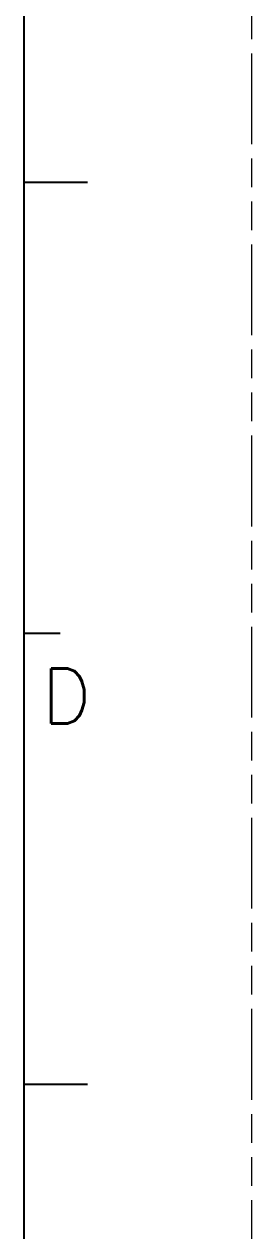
# Model space of a CAD drawing. Extents: x -945 to -170, y -475 to 73.
# Drawn here: x -193.9 to -170.1, y -348.3 to -222.1 of the extents above; entities that cross this region are included whole.
import ezdxf

# ---------------------------------------------------------------- set-up
doc = ezdxf.new("R2010")
doc.units = 0
doc.linetypes.add('PHANTOM', pattern=[29.5, 9.5, -1.5, 3, -1.5, 3, -1.5, 9.5])
doc.layers.get('0').update_dxf_attribs({"color": 9})
doc.layers.add('0PAPERF', color=2, linetype='PHANTOM', lineweight=0, plot=False)
doc.styles.add('SIMPLEX', font='simplex.shx')

msp = doc.modelspace()

# ---------------------------------------------------------------- linework, layer by layer
for p, q in [((-193.9, -459.53), (-193.9, 44.66)), ((-193.9, -238.59), (-187.29, -238.59)), ((-193.9, -285.8), (-190.13, -285.8)), ((-193.9, -333.01), (-187.29, -333.01))]:
    msp.add_line(p, q)
at = {"layer": '0PAPERF'}
msp.add_line((-170.11, -474.63), (-170.11, 72.99), dxfattribs=at)

# ---------------------------------------------------------------- texts
at = {"style": 'SIMPLEX'}
msp.add_text('D', height=5.74, dxfattribs=at).set_placement((-192.07, -295.24))

doc.saveas('drawing.dxf')
